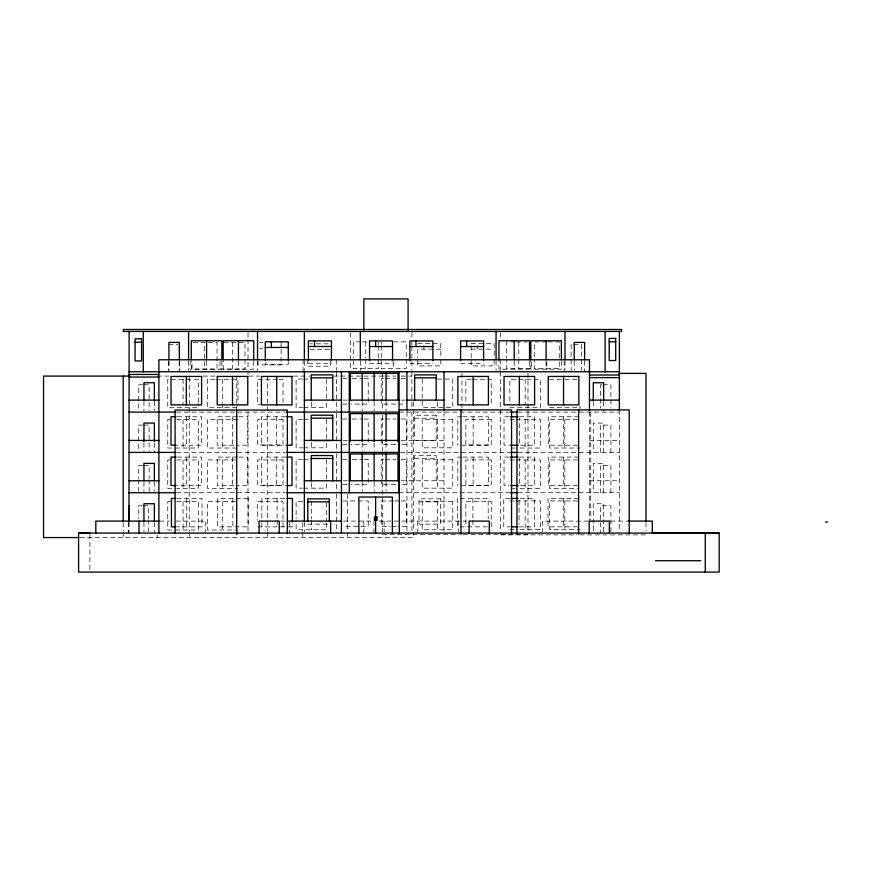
<?xml version="1.0" encoding="UTF-8"?>
<svg xmlns="http://www.w3.org/2000/svg" width="871" height="871" viewBox="0 0 871 871"><rect width="100%" height="100%" fill="white"/><g stroke="black" fill="none" stroke-linecap="round" stroke-linejoin="round"><path stroke-width="0.65" stroke-dasharray="4.36 3.27" d="M360.757 341.878L353.256 341.878L353.256 357.916M362.009 341.878L368.259 341.878M393.725 341.878L406.224 341.878L406.224 357.916M515.033 341.955L506.291 341.955L506.291 357.992M516.285 341.955L527.532 341.955M546.759 341.955L534.261 341.955L534.261 357.992M548.001 341.955L559.258 341.955L559.258 360.659M193.286 342.336L204.533 342.336L204.533 369.064M208.278 342.336L217.031 342.336L217.031 369.064L192.034 369.064L192.034 361.04M223.749 342.336L245.001 342.336L245.001 369.064L220.004 369.064L220.004 361.04M259.297 342.543L262.955 342.543M417.797 343.522L440.802 343.522L440.802 358.166M471.135 343.522L494.14 343.522L494.14 358.166M309.945 343.849L312.384 343.849M316.206 343.849L330.523 343.849M168.756 344.448L177.858 344.448M573.739 344.448L581.534 344.448L581.534 370.458M259.297 348.16L262.955 348.16M440.802 349.14L417.797 349.14L417.797 358.166M471.135 349.14L494.14 349.14M309.945 349.467L330.523 349.467M308.41 363.251L331.426 363.251M369.544 363.294L392.549 363.294M409.871 363.294L432.876 363.294M460.596 363.294L483.612 363.294M157.128 376.087L170.346 376.087M203.008 376.087L215.159 376.087M248.877 376.087L259.667 376.087M293.342 376.087L309.532 376.087M333.822 376.087L339.222 376.087M340.572 376.087L347.322 376.087M348.672 376.087L383.708 376.087M385.058 376.087L395.848 376.087M401.237 376.087L412.016 376.087M342.858 378.689L346.865 378.689M352.2 378.689L362.88 378.689M364.22 378.689L368.215 378.689L368.215 404.057L350.861 404.057M383.904 378.689L381.226 378.689L381.226 404.057L397.252 404.057M385.232 378.689L395.913 378.689M401.259 378.689L405.255 378.689M302.477 379.07L296.107 379.07L296.107 407.497L302.477 407.497M303.75 379.07L308.835 379.07M437.482 379.07L452.768 379.07L452.768 407.497L422.206 407.497L422.206 399.375M215.083 379.277L207.44 379.277L207.44 407.715L238.001 407.715L238.001 403.654M216.356 379.277L230.369 379.277M231.642 379.277L238.001 379.277L238.001 402.293M277.675 379.277L257.653 379.277L257.653 404.645L260.32 404.645M279.014 379.277L283.021 379.277L283.021 404.645M471.2 379.277L465.854 379.277L465.854 403.306M472.539 379.277L491.222 379.277L491.222 404.645M549.547 379.277L562.285 379.277M564.833 379.277L577.571 379.277M142.626 384.764L138.729 384.764L138.729 410.785M143.933 384.764L149.137 384.764L149.137 410.785M601.817 384.764L600.522 384.764L600.522 408.183M603.113 384.764L610.919 384.764L610.919 408.183M343.196 400.116L347.246 400.116M401.128 400.116L405.178 400.116M342.858 404.057L349.532 404.057M398.58 404.057L405.255 404.057M303.75 407.497L326.669 407.497L326.669 399.375M509.873 407.715L540.445 407.715L540.445 379.277L509.873 379.277L509.873 405.004M549.547 407.715L580.119 407.715M176.497 412.081L285.329 412.081M399.081 412.081L509.807 412.081M517.907 412.081L619.39 412.081L619.39 531.735M177.39 416.774L201.593 416.774L201.593 445.201L177.39 445.201M237.587 416.774L217.206 416.774L217.206 445.201L235.039 445.201M238.861 416.774L247.767 416.774L247.767 445.201L236.313 445.201M285.634 416.774L261.431 416.774L261.431 445.201L285.634 445.201M461.674 416.774L457.852 416.774L457.852 445.201M462.947 416.774L488.424 416.774L488.424 445.201L460.4 445.201M509.132 416.774L504.037 416.774L504.037 445.201L509.132 445.201M519.312 416.774L534.598 416.774L534.598 445.201L519.312 445.201L519.312 418.124M578.834 416.774L548.262 416.774L548.262 445.201L577.56 445.201M414.64 418.178L436.175 418.178M342.858 419.016L346.865 419.016M352.2 419.016L362.88 419.016M364.22 419.016L368.215 419.016L368.215 444.373L350.861 444.373M383.904 419.016L381.226 419.016L381.226 444.373L397.252 444.373M385.232 419.016L395.913 419.016M401.259 419.016L406.594 419.016L406.594 444.373L398.58 444.373M302.477 419.397L296.107 419.397L296.107 447.825L302.477 447.825M303.75 419.397L308.835 419.397M170.313 419.604L167.765 419.604L167.765 448.032L172.861 448.032M176.682 419.604L198.327 419.604L198.327 448.032L174.135 448.032M238.001 419.604L207.44 419.604L207.44 448.032L238.001 448.032M509.873 419.604L514.968 419.604M516.242 419.604L540.445 419.604L540.445 448.032L516.242 448.032M577.571 419.604L549.547 419.604L549.547 448.032L580.119 448.032M142.626 425.092L138.729 425.092L138.729 451.113M143.933 425.092L149.137 425.092L149.137 451.113M343.196 440.443L347.246 440.443M401.128 440.443L444.014 440.443M589.471 440.443L619.39 440.443M342.858 444.373L349.532 444.373M303.75 447.825L326.669 447.825L326.669 439.703M512.42 448.032L514.968 448.032M176.497 452.408L285.329 452.408M400.399 452.408L509.807 452.408M517.907 452.408L619.39 452.408M177.39 457.09L201.593 457.09L201.593 485.528L177.39 485.528M237.587 457.09L217.206 457.09L217.206 485.528L235.039 485.528M238.861 457.09L247.767 457.09L247.767 485.528L236.313 485.528M285.634 457.09L261.431 457.09L261.431 485.528L285.634 485.528M461.674 457.09L457.852 457.09L457.852 485.528M462.947 457.09L488.424 457.09L488.424 485.528L460.4 485.528M509.132 457.09L504.037 457.09L504.037 485.528L509.132 485.528M519.312 457.09L534.598 457.09L534.598 485.528L519.312 485.528L519.312 458.451M578.834 457.09L548.262 457.09L548.262 485.528L577.56 485.528M414.64 458.494L436.175 458.494M342.858 459.333L346.865 459.333M352.2 459.333L362.88 459.333M364.22 459.333L368.215 459.333L368.215 484.701L350.861 484.701M383.904 459.333L381.226 459.333L381.226 484.701L397.252 484.701M385.232 459.333L395.913 459.333M401.259 459.333L406.594 459.333L406.594 484.701L398.58 484.701M302.477 459.725L296.107 459.725L296.107 488.152L302.477 488.152M303.75 459.725L308.835 459.725M170.313 459.932L167.765 459.932L167.765 488.359L175.409 488.359M176.682 459.932L198.327 459.932L198.327 488.359L176.682 488.359M235.453 459.932L207.44 459.932L207.44 488.359L238.001 488.359M509.873 459.932L514.968 459.932M516.242 459.932L540.445 459.932L540.445 488.359L516.242 488.359M577.571 459.932L549.547 459.932L549.547 488.359L577.571 488.359M142.626 465.419L138.729 465.419L138.729 478.429M143.933 465.419L149.137 465.419L149.137 478.429M343.196 480.77L347.246 480.77M401.128 480.77L444.014 480.77M589.471 480.77L619.39 480.77M342.858 484.701L349.532 484.701M303.75 488.152L326.669 488.152L326.669 480.03M512.42 488.359L514.968 488.359M176.497 492.736L285.329 492.736M399.081 492.736L509.807 492.736M517.907 492.736L619.39 492.736M176.519 498.419L201.996 498.419L201.996 526.857L176.519 526.857M284.763 498.419L261.833 498.419L261.833 521.435M460.149 498.419L488.174 498.419L488.174 518.735M510.156 498.419L503.786 498.419L503.786 526.857L510.156 526.857M578.584 498.419L548.011 498.419L548.011 526.857L578.584 526.857M342.858 500.967L368.215 500.967L368.215 526.324L342.858 526.324M393.246 500.967L381.226 500.967L381.226 526.324L390.578 526.324M394.574 500.967L399.92 500.967M401.259 500.967L406.594 500.967L406.594 526.324L398.58 526.324M509.873 500.912L514.968 500.912M516.242 500.912L540.445 500.912L540.445 529.339L516.242 529.339M577.571 500.912L549.547 500.912L549.547 529.339L580.119 529.339M302.477 501.348L296.107 501.348L296.107 518.942M170.313 501.554L167.765 501.554L167.765 529.982L172.861 529.982M176.682 501.554L198.327 501.554L198.327 529.982L174.135 529.982M235.453 501.554L207.44 501.554L207.44 529.982L238.001 529.982M419.016 501.816L440.552 501.816M142.387 505.746L138.729 505.746L138.729 518.757M143.606 505.746L148.484 505.746L148.484 518.757M159.818 521.098L169.268 521.098M176.029 521.098L205.73 521.098L205.73 531.735M280.604 521.098L284.665 521.098M343.577 521.098L372.69 521.098M379.048 521.098L466.41 521.098M588.328 521.098L542.415 521.098L542.415 531.735M610.713 521.098L627.283 521.098M307.801 524.124L329.336 524.124M391.906 526.324L397.252 526.324M257.653 526.911L287.31 526.857M288.584 526.857L292.406 526.857L292.406 522.796M460.149 526.857L488.174 526.857M519.072 526.857L534.348 526.857L534.348 498.419L519.072 498.419L519.072 524.146M509.873 529.339L514.968 529.339M382.315 534.685L459.246 534.685M463.296 534.685L527.989 534.685M500.324 534.87L577.255 534.87M579.955 534.87L645.999 534.87M79.99 537.57L413.366 537.57L413.366 532.137M645.999 522.654L645.999 530.798M610.919 452.408L610.919 425.092L600.522 425.092L600.522 452.408M610.919 492.736L610.919 465.419L600.522 465.419L600.522 492.736M610.919 531.756L610.919 505.746L600.522 505.746L600.522 521.359M603.679 401.422L603.679 410.753M603.679 452.408L603.679 423.077L593.271 423.077L593.271 452.408M603.679 492.736L603.679 463.405L593.271 463.405L593.271 492.736M603.679 531.724L603.679 503.732L593.271 503.732L593.271 531.724M600.522 522.654L600.522 533.063M593.271 401.422L593.271 408.085M590.767 412.081L590.767 519.769M589.471 412.081L589.471 520.673M584.615 361.095L584.615 371.765M579.955 405.951L579.955 408.662M574.207 361.095L574.207 370.425M571.136 344.448L571.136 370.458M565.007 361.008L565.007 370.415M564.833 419.604L564.833 448.032M564.833 459.932L564.833 488.359M564.833 500.912L564.833 529.339M564.103 361.008L564.103 370.415M563.548 416.774L563.548 445.201M563.548 457.09L563.548 485.528M563.297 498.419L563.297 526.857M561.381 361.073L561.381 369.195L530.809 369.195L530.809 361.073M559.258 361.998L559.258 368.673L534.261 368.673L534.261 359.32M546.759 361.998L546.759 368.673M546.095 361.073L546.095 369.195M531.288 361.998L531.288 368.673L506.291 368.673L506.291 359.32M529.514 361.073L529.514 369.195L498.941 369.195L498.941 361.073M527.989 373.202L527.989 531.974M525.159 379.277L525.159 405.004M525.159 419.604L525.159 448.032M525.159 459.932L525.159 488.359M525.159 500.912L525.159 529.339M518.789 341.955L518.789 357.992M518.789 359.32L518.789 368.673M514.228 361.073L514.228 369.195M500.368 332.776L500.368 338.188M500.368 359.788L500.368 370.425M500.368 371.765L500.368 533.063M496.067 361.008L496.067 370.415M494.14 359.451L494.14 365.896L471.135 365.896L471.135 359.451M491.222 526.911L491.222 501.554L465.854 501.554L465.854 526.911M477.221 345.776L477.221 349.14M473.138 416.774L473.138 445.201M473.138 457.09L473.138 485.528M472.888 498.419L472.888 518.735M472.888 520.085L472.888 526.857M471.135 345.776L471.135 358.166M461.946 373.202L461.946 408.477M458.277 521.098L458.277 531.735M457.602 498.419L457.602 526.857M444.014 412.081L444.014 533.063M440.802 359.451L440.802 365.896L417.797 365.896L417.797 359.451M437.482 402.086L437.482 407.497M437.482 419.397L437.482 447.825M437.482 459.725L437.482 488.152M437.482 501.348L437.482 529.775M436.175 480.814L436.175 455.544L414.64 455.544L414.64 480.814M423.894 345.776L423.894 349.14M422.206 379.07L422.206 398.025M417.732 521.098L417.732 533.063M413.366 401.869L413.366 530.777M411.907 332.776L411.907 339.538M411.907 340.844L411.907 344.938M411.907 346.223L411.907 370.48M411.907 371.765L411.907 408.096M411.907 412.081L411.907 533.063M406.942 412.081L406.942 533.063M406.224 359.244L406.224 368.596L381.226 368.596L381.226 359.244M393.725 361.922L393.725 368.596M386.06 401.379L386.06 410.753M386.06 443.045L386.06 451.069M386.06 482.033L386.06 491.396M384.133 521.098L384.133 531.735M382.315 373.202L382.315 409.838M382.315 415.271L382.315 438.342M382.315 439.692L382.315 450.547M382.315 451.907L382.315 531.974M381.226 341.878L381.226 344.546M381.226 345.885L381.226 357.916M378.254 341.878L378.254 344.546M378.254 345.885L378.254 357.916M378.254 359.244L378.254 368.596L353.256 368.596L353.256 359.244M374.127 401.379L374.127 410.753M374.127 443.045L374.127 451.069M374.127 482.033L374.127 491.396M373.964 521.098L373.964 533.063M365.755 341.878L365.755 357.916M365.755 359.244L365.755 368.596M363.806 521.098L363.806 533.063M362.194 401.379L362.194 410.753M362.194 443.045L362.194 451.069M362.194 482.033L362.194 491.396M360.3 361.008L360.3 370.415M350.719 332.776L350.719 370.415M347.322 494.14L347.322 530.777M347.322 532.137L347.322 537.57M336.467 371.765L336.467 410.753M336.467 413.431L336.467 451.08M336.467 453.758L336.467 492.736M336.467 494.075L336.467 533.063M336.293 359.788L336.293 370.425M330.523 361.062L330.523 366.212L307.507 366.212L307.507 361.062M326.669 379.07L326.669 398.025M326.669 419.397L326.669 438.353M326.669 459.725L326.669 478.669M326.669 502.698L326.669 521.653M326.669 523.003L326.669 529.775L296.107 529.775L296.107 520.303M311.383 402.086L311.383 407.497M311.383 442.414L311.383 447.825M311.383 482.73L311.383 488.152M311.383 501.348L311.383 518.942M311.383 520.303L311.383 529.775M304.36 361.008L304.36 370.415M304.36 522.306L304.36 531.713M303.119 359.788L303.119 371.765M302.792 522.644L302.792 530.777M302.792 532.137L302.792 537.57M289.651 522.426L289.651 533.063M288.29 361.639L288.29 364.22L265.274 364.22L265.274 361.639M283.021 526.911L283.021 501.554L257.653 501.554L257.653 520.237M281.093 342.543L281.093 348.16M281.093 349.445L281.093 364.916L258.077 364.916L258.077 361.051M277.12 498.419L277.12 518.735M277.12 520.085L277.12 526.857M276.717 416.774L276.717 445.201M276.717 457.09L276.717 485.528M267.691 376.087L267.691 530.777M267.691 532.137L267.691 537.57M261.833 522.796L261.833 526.857M257.533 361.008L257.533 370.415M253.733 361.073L253.733 369.195L223.172 369.195L223.172 361.073M248.006 332.776L248.006 338.188M248.006 339.505L248.006 370.425M248.006 371.765L248.006 374.454M248.006 412.081L248.006 531.713M238.447 361.073L238.447 369.195M236.749 376.087L236.749 408.651M232.884 498.419L232.884 526.857M232.503 342.336L232.503 369.064M232.492 416.774L232.492 445.201M232.492 457.09L232.492 485.528M222.726 379.277L222.726 402.293M222.726 403.654L222.726 407.715M222.726 419.604L222.726 448.032M222.726 459.932L222.726 488.359M222.726 501.554L222.726 529.982M221.865 361.073L221.865 369.195L191.293 369.195L191.293 361.073M206.579 361.073L206.579 369.195M198.327 402.293L198.327 379.277L167.765 379.277L167.765 407.715L198.327 407.715L198.327 403.654M190.118 361.008L190.118 370.415M189.225 377.437L189.225 530.777M189.225 532.137L189.225 537.57M188.593 361.008L188.593 370.415M186.71 498.419L186.71 526.857M186.307 416.774L186.307 445.201M186.307 457.09L186.307 485.528M183.052 379.277L183.052 405.004M183.052 419.604L183.052 448.032M183.052 459.932L183.052 488.359M183.052 501.554L183.052 529.982M179.317 361.095L179.317 370.425M179.165 361.356L179.165 370.458M168.909 361.095L168.909 370.425M168.756 361.356L168.756 370.458M157.128 534.848L157.128 537.57M154.352 401.422L154.352 410.753M154.352 443.078L154.352 452.408M154.352 482.066L154.352 491.407M154.352 522.393L154.352 533.063M149.137 479.725L149.137 491.44M148.484 520.052L148.484 531.756M143.944 401.422L143.944 410.753M143.944 443.078L143.944 451.08M143.944 482.066L143.944 491.407M143.944 522.393L143.944 531.724M138.729 479.725L138.729 491.44M128.984 522.306L128.984 533.063M128.766 522.426L128.723 533.063M123.181 522.644L123.181 530.777M123.181 532.137L123.181 537.57M89.92 534.598L89.92 570.788M436.175 415.217L414.64 415.217L414.64 440.486L436.175 440.486L436.175 415.217M452.768 419.397L422.206 419.397L422.206 447.825L452.768 447.825L452.768 419.397M283.021 419.604L257.653 419.604L257.653 444.961L283.021 444.961L283.021 419.604M491.222 419.604L465.854 419.604L465.854 444.961L491.222 444.961L491.222 419.604M452.768 459.725L422.206 459.725L422.206 488.152L452.768 488.152L452.768 459.725M283.021 459.921L257.653 459.921L257.653 485.289L283.021 485.289L283.021 459.921M491.222 459.921L465.854 459.921L465.854 485.289L491.222 485.289L491.222 459.921M248.17 498.419L217.608 498.419L217.608 526.857L248.17 526.857L248.17 498.419M440.552 498.854L419.016 498.854L419.016 524.124L440.552 524.124L440.552 498.854M452.768 501.348L422.206 501.348L422.206 529.775L452.768 529.775L452.768 501.348"/><path stroke-width="1.31" d="M609.199 341.813L615.699 341.813M135.07 342.194L141.57 342.194M308.41 346.506L331.426 346.506M369.544 346.549L392.549 346.549M409.871 346.549L432.876 346.549M460.596 346.549L483.612 346.549M265.274 347.464L288.29 347.464M128.984 371.765L619.39 371.765M619.041 373.387L645.999 373.387L645.999 521.294M128.984 374.454L158.903 374.454M589.471 375.009L619.39 375.009M129.921 376.087L43.55 376.087L43.55 537.57L78.64 537.57M128.984 377.056L158.903 377.056M589.471 377.611L619.39 377.611M311.23 377.851L332.766 377.851M414.64 377.851L436.175 377.851M128.984 400.116L158.903 400.116M304.36 400.116L341.432 400.116M349.293 400.116L399.081 400.116M406.942 400.116L444.014 400.116M589.471 400.116L619.39 400.116M128.984 412.081L175.213 412.081M286.69 412.081L399.081 412.081M510.624 412.081L517.418 412.081M176.116 416.774L171.021 416.774L171.021 445.201L176.116 445.201M286.907 416.774L292.003 416.774L292.003 445.201L286.907 445.201M510.406 416.774L518.038 416.774M311.23 418.178L332.766 418.178M128.984 440.443L158.903 440.443M304.36 440.443L341.432 440.443M349.293 440.443L399.081 440.443M510.406 445.201L518.038 445.201M128.984 452.408L175.213 452.408M286.69 452.408L399.081 452.408M510.624 452.408L517.418 452.408M176.116 457.09L171.021 457.09L171.021 485.528L176.116 485.528M286.907 457.09L292.003 457.09L292.003 485.528L286.907 485.528M510.406 457.09L518.038 457.09M311.23 458.494L332.766 458.494M128.984 480.77L158.903 480.77M304.36 480.77L341.432 480.77M349.293 480.77L399.081 480.77M510.406 485.528L518.038 485.528M128.984 492.736L175.213 492.736M286.69 492.736L399.081 492.736L399.081 371.765M510.624 492.736L517.418 492.736M175.245 498.419L171.424 498.419L171.424 526.857L175.245 526.857M287.31 498.419L292.406 498.419L292.406 521.435M511.429 498.419L517.799 498.419M307.801 501.816L329.336 501.816M158.903 521.098L95.81 521.098L95.81 533.063M287.365 521.098L341.432 521.098M628.154 521.098L652.303 521.098L652.303 533.063M825.501 522.001L827.45 522.001M511.429 526.857L517.799 526.857M78.586 533.063L719.196 533.063L719.196 572.084L78.586 572.084L78.586 533.063L89.92 533.259M652.597 533.259L719.196 533.259L705.281 533.063L705.281 572.084M655.58 560.739L700.785 560.739M629.21 532.965L629.21 409.893L516.96 409.893L516.96 532.965M619.39 331.437L619.39 410.872M609.373 533.063L609.373 521.098L589.21 521.098L589.21 533.063M605.084 331.437L605.084 371.765M603.679 400.083L603.679 382.75L593.271 382.75L593.271 400.083M589.471 410.753L589.471 359.788L158.903 359.788L158.903 533.063M584.615 359.756L584.615 342.423L574.207 342.423L574.207 359.756M578.605 409.893L578.605 534.315M565.007 331.437L565.007 359.658M563.548 376.446L563.548 404.873M561.381 359.723L561.381 340.768L530.809 340.768L530.809 359.723M546.095 340.768L546.095 359.723M529.514 359.723L529.514 340.768L498.941 340.768L498.941 359.723M519.312 376.446L519.312 404.873M514.228 340.768L514.228 359.723M511.56 532.965L511.56 409.893L399.31 409.893L399.31 532.965M496.067 331.437L496.067 359.658M489.284 533.063L489.284 521.098L469.121 521.098L469.121 533.063M483.612 360.725L483.612 340.931L460.596 340.931L460.596 360.725M473.138 376.446L473.138 404.873M466.693 340.931L466.693 346.549M460.955 409.893L460.955 534.315M444.014 371.765L444.014 410.753M436.175 400.159L436.175 374.889L414.64 374.889L414.64 400.159M432.876 360.725L432.876 340.931L409.871 340.931L409.871 360.725M415.957 340.931L415.957 346.549M408.085 330.076L408.085 298.916L363.86 298.916L363.86 330.076M406.942 371.765L406.942 410.753M397.993 400.05L397.993 373.289L350.262 373.289L350.262 400.05M397.993 441.706L397.993 413.616L350.262 413.616L350.262 441.706M397.993 480.694L397.993 453.943L350.262 453.943L350.262 480.694M392.549 360.725L392.549 340.931L369.544 340.931L369.544 360.725M392.386 533.063L392.386 497.025L358.885 497.025L358.885 533.063M386.06 373.289L386.06 400.05M386.06 413.616L386.06 441.706M386.06 453.943L386.06 480.694M375.641 340.931L375.641 346.549M375.63 497.025L375.63 533.063M374.127 373.289L374.127 400.05M374.127 413.616L374.127 441.706M374.127 453.943L374.127 480.694M362.194 373.289L362.194 400.05M362.194 413.616L362.194 441.706M362.194 453.943L362.194 480.694M360.3 331.437L360.3 359.658M349.293 371.765L349.293 492.736M341.432 371.765L341.432 533.063M332.766 400.159L332.766 374.889L311.23 374.889L311.23 400.159M332.766 480.814L332.766 455.544L311.23 455.544L311.23 480.814M331.426 360.681L331.426 340.888L308.41 340.888L308.41 360.681M330.642 521.098L330.642 533.063M329.336 521.5L329.336 498.854L307.801 498.854L307.801 521.5M314.507 340.888L314.507 346.506M304.36 331.437L304.36 359.658M304.36 371.765L304.36 520.967M288.29 360.354L288.29 341.846L265.274 341.846L265.274 360.354M287.332 533.15L287.332 410.067L175.082 410.067L175.082 533.15M279.253 533.063L279.253 521.098L259.09 521.098L259.09 533.063M276.717 376.446L276.717 404.873M271.371 341.846L271.371 347.464M257.533 331.437L257.533 359.658M253.733 359.723L253.733 340.768L223.172 340.768L223.172 359.723M238.447 340.768L238.447 359.723M236.727 410.067L236.727 534.5M232.492 376.446L232.492 404.873M221.865 359.723L221.865 340.768L191.293 340.768L191.293 359.723M206.579 340.768L206.579 359.723M188.593 331.437L188.593 359.658M186.307 376.446L186.307 404.873M179.317 359.756L179.317 342.423L168.909 342.423L168.909 359.756M154.352 400.083L154.352 382.75L143.944 382.75L143.944 400.083M154.352 441.739L154.352 423.077L143.944 423.077L143.944 441.739M154.352 480.738L154.352 463.405L143.944 463.405L143.944 480.738M154.352 521.065L154.352 503.732L143.944 503.732L143.944 521.065M143.29 331.437L143.29 371.765M139.001 521.098L139.001 533.063M129.126 331.437L128.984 521.794M128.766 505.746L128.766 521.359M123.181 376.087L123.181 521.283M621.546 329.488L123.334 329.488L123.334 331.437L621.546 331.437L621.546 329.488M615.699 338.438L609.199 338.438L609.199 360.55L615.699 360.55L615.699 338.438M141.57 338.819L135.07 338.819L135.07 360.932L141.57 360.932L141.57 338.819M201.593 376.446L171.021 376.446L171.021 404.873L201.593 404.873L201.593 376.446M247.767 376.446L217.206 376.446L217.206 404.873L247.767 404.873L247.767 376.446M292.003 376.446L261.431 376.446L261.431 404.873L292.003 404.873L292.003 376.446M488.424 376.446L457.852 376.446L457.852 404.873L488.424 404.873L488.424 376.446M534.598 376.446L504.037 376.446L504.037 404.873L534.598 404.873L534.598 376.446M578.834 376.446L548.262 376.446L548.262 404.873L578.834 404.873L578.834 376.446M332.766 415.217L311.23 415.217L311.23 440.486L332.766 440.486L332.766 415.217M375.074 517.058L374.421 517.058L374.421 520.314L375.074 520.314L375.074 517.058M377.023 517.058L376.381 517.058L376.381 520.314L377.023 520.314L377.023 517.058"/></g></svg>
